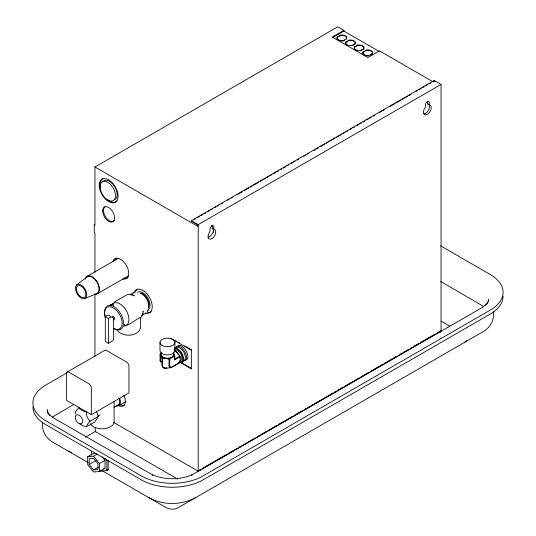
<?xml version="1.0" encoding="UTF-8"?>
<svg xmlns="http://www.w3.org/2000/svg" width="536" height="536" viewBox="0 0 536 536"><rect width="100%" height="100%" fill="white"/><g stroke="black" fill="none" stroke-linecap="round" stroke-linejoin="round"><path stroke-width="0.8" d="M85.325 437.269L95.281 431.52L95.281 427.574M213.395 232.349L213.529 229.716L213.033 228.309M161.825 352.574L160.318 353.773A7.484 4.322 0 0 0 160.137 354.162L161.912 357.994A7.484 4.322 0 0 0 162.408 358.283L165.725 358.403L169.048 359.308L169.048 365.612A4.04 2.332 -60 0 0 171.902 367.26L179.714 362.751A7.484 4.322 60 0 0 179.962 362.396L180.304 359.395L179.962 356.788A7.484 4.322 60 0 0 179.714 356.152L177.952 353.338L175.507 350.913A7.484 4.322 60 0 0 175.011 350.631L174.341 350.578M140.492 317.245C136.345 319.282 131.441 323.349 126.623 325.479M142.804 313.553L142.877 313.205L142.301 314.471M213.502 230.681L213.214 231.8A5.434 2.6 -52.7 0 1 208.075 237.368M124.633 324.829L124.861 324.32L123.95 326.324M148.378 309.587L147.353 311.684M142.013 315.101L142.228 314.766M96.353 411.253L98.443 416.372L94.939 421.879L86.577 426.71A10.82 6.057 -1.5 0 1 79.824 423.634M174.944 348.266L178.294 345.934A9.018 5.206 60 0 1 184.659 351.448A9.018 5.206 60 0 1 186.253 359.716L182.562 361.452L181.999 362.175L187.6 358.939A9.018 5.206 60 0 0 186.005 350.671A9.018 5.206 60 0 0 179.64 345.157L174.756 347.985M467.278 340.313L464.551 342.383M140.345 317.828C142.502 316.341 143.052 313.54 143.105 311.094L143.105 311.409M169.048 359.308A7.484 4.322 0 0 0 169.724 359.207L172.15 357.412L174.582 356.4A7.484 4.322 0 0 0 174.763 356.011L173.363 352.728M76.742 284.864L86.912 277.045A9.675 5.588 60 0 1 97.19 282.519A9.675 5.588 60 0 1 96.239 293.795L84.433 298.679A7.98 4.603 60 0 1 75.516 288.931A7.98 4.603 60 0 1 83.422 286.874A7.98 4.603 60 0 1 84.433 298.679M162.334 365.921L161.979 365.217A7.477 4.315 -60 0 1 161.912 364.299L161.912 357.994M94.952 272.281L94.952 233.08L94.296 232.698L94.296 224.798L94.952 225.18L94.952 166.998L337.787 26.8L343.911 30.338L343.911 31.095L379.481 51.63M343.911 30.338L332.313 37.038L367.884 57.573L379.481 50.873L432.733 81.619M332.313 37.795L343.911 31.095M337.291 37.272L340.273 35.175A4.837 2.794 0 0 1 345.285 35.838A4.837 2.794 0 0 1 346.43 38.726L346.43 39.108A4.837 2.794 0 0 0 345.285 36.214A4.837 2.794 0 0 0 340.273 35.55L337.291 37.272A4.837 2.794 0 0 0 337.868 39.765M337.291 36.897A4.837 2.794 0 0 0 338.444 39.785A4.837 2.794 0 0 0 343.449 40.448L346.43 38.726M339.925 40.749A4.837 2.794 0 0 0 343.449 40.83L344.641 40.14M347.06 45.138A4.837 2.794 0 0 1 345.914 42.25L348.896 40.146A4.837 2.794 0 0 1 353.901 40.81A4.837 2.794 0 0 1 355.046 43.704L355.046 44.079M345.914 42.25L348.896 40.528A4.837 2.794 0 0 1 355.268 43.577M345.914 41.868A4.837 2.794 0 0 0 347.06 44.763A4.837 2.794 0 0 0 352.065 45.426L355.046 43.704M354.45 44.428L352.065 45.801L352.065 45.426M354.531 47.228L357.512 45.124A4.837 2.794 0 0 1 362.517 45.788A4.837 2.794 0 0 1 363.669 48.682L363.669 49.057A4.837 2.794 0 0 0 362.517 46.17A4.837 2.794 0 0 0 357.512 45.506L354.531 47.228A4.837 2.794 0 0 0 355.676 50.116M354.531 46.846A4.837 2.794 0 0 0 355.676 49.734A4.837 2.794 0 0 0 360.688 50.397L363.669 48.682M363.073 49.399L360.688 50.779L360.688 50.397M363.287 54.237A4.837 2.794 0 0 1 363.147 52.2L366.128 50.103A4.837 2.794 0 0 1 371.14 50.766A4.837 2.794 0 0 1 372.286 53.654L370.497 55.067M363.147 52.2L366.128 50.478A4.837 2.794 0 0 1 371.14 51.141A4.837 2.794 0 0 1 372.286 54.036M372.286 53.654L369.304 55.376A4.837 2.794 0 0 1 364.299 54.712A4.837 2.794 0 0 1 363.147 51.825M86.644 276.643L118.181 258.432M94.952 166.998L197.818 226.386L197.811 224.879L191.372 221.147L191.372 220.691L434.207 80.494L441.048 84.44L441.048 331.007L198.213 471.204L113.726 422.422M194.273 219.472L195.727 218.641M197.898 217.382L199.345 216.544M200.799 215.707L202.97 214.454M204.424 213.616L205.871 212.779M207.325 211.941L209.496 210.688M210.95 209.851L212.397 209.013M214.568 207.76L216.021 206.923M217.469 206.085L218.923 205.248M221.093 203.988L222.547 203.151M227.619 200.223L229.066 199.385M231.244 198.132L232.691 197.295M237.77 194.367L242.118 191.855M244.289 190.602L248.637 188.089M250.091 187.252L252.262 185.992M253.716 185.161L258.788 182.227M260.235 181.389L262.412 180.136M263.859 179.299L265.313 178.461M266.76 177.624L268.938 176.371M270.385 175.533L271.832 174.696M274.01 173.443L275.457 172.605M276.911 171.768L278.358 170.93M280.536 169.671L281.983 168.833M283.43 168.002L285.608 166.743M287.055 165.905L288.509 165.068M290.68 163.815L292.133 162.978M293.581 162.14L295.028 161.303M297.205 160.05L298.653 159.212M303.731 156.284L305.178 155.447M307.356 154.187L308.803 153.35M313.875 150.422L318.23 147.909M320.401 146.656L324.749 144.144M326.203 143.306L328.374 142.053M329.828 141.216L331.275 140.378M332.722 139.541L334.9 138.288M336.347 137.451L338.524 136.191M339.971 135.353L341.425 134.523M342.873 133.685L345.05 132.425M346.497 131.588L347.944 130.751M350.122 129.498L351.569 128.66M353.023 127.823L354.47 126.985M356.648 125.732L358.095 124.895M359.542 124.057L361.72 122.804M363.167 121.967L364.621 121.129M366.792 119.87L368.245 119.032M369.693 118.201L371.14 117.364M373.317 116.104L374.765 115.267M379.843 112.339L384.191 109.826M389.987 106.483L394.335 103.971M395.789 103.133L400.861 100.205M402.315 99.368L404.486 98.108M405.933 97.271L407.387 96.433M408.834 95.602L411.012 94.343M416.083 91.415L417.537 90.577M418.985 89.74L421.155 88.487M422.609 87.649L424.056 86.812M426.234 85.552L427.681 84.722M429.135 83.884L430.582 83.047M432.753 81.787L434.207 80.949L434.207 80.494M191.372 220.691L198.213 224.638L441.048 84.44M97.8 293.527L128.627 275.732M114.282 302.063L126.342 295.101C128.895 293.728 131.916 294.418 134.288 295.825L134.013 295.664M110.255 305.198L113.578 303.282M130.603 294.391L133.846 292.515M105.304 316.675L108.446 318.491L110.228 317.466A4.837 2.794 -60 0 1 113.531 318.485L113.645 339.502A0.965 0.556 -60 0 1 112.962 340.688L108.446 343.295L105.304 341.479L105.304 316.675L107.079 315.65A4.837 2.794 -60 0 1 110.041 315.912M141.852 315.376L145.745 313.125M67.268 372.024L104.889 350.303M66.678 373.002L45.687 385.116A43.53 25.132 0 0 0 45.687 420.66L141.457 475.948A43.53 25.132 0 0 0 203.017 475.948L490.313 310.083A43.53 25.132 0 0 0 490.313 274.539L440.625 245.857M73.66 404.513L53.473 416.392A28.991 16.737 0 0 0 52.367 417.283M174.247 351.643L175.507 350.913M179.962 356.788L174.582 359.891A12.254 10.003 -60 0 0 174.763 359.013L179.714 356.152M170.857 338.377L191.372 350.229L191.774 350.001L184.692 345.914M179.962 362.396L171.399 367.207L170.187 366.885L169.048 365.612M91.314 414.663L91.314 388.004A3.631 2.097 60 0 0 89.412 384.044L68.42 371.924A3.631 2.097 60 0 0 66.518 373.686L66.518 400.345L91.314 414.663L128.935 392.942L128.935 366.282A3.631 2.097 60 0 0 127.032 362.323L106.041 350.202A3.631 2.097 60 0 0 104.48 350.685M86.577 426.71A10.82 2.546 -39.8 0 1 90.081 421.202L98.443 416.372M118.731 405.712L125.873 401.591M179.346 361.921L191.372 368.868L191.774 368.641L180.451 362.102M102.081 456.685L105.043 460.37L105.043 468.27L99.495 471.472L93.572 472.002L87.649 464.632L87.649 456.732L93.19 453.53L96.152 453.268M87.649 456.732L93.572 456.203L97.036 454.2M89.197 464.491L89.197 458.655L93.572 458.267L97.947 463.707L97.947 469.543L93.572 469.938L89.197 464.491L96.038 460.545M99.495 471.472L99.495 463.573L105.043 460.37M93.572 469.938L98.363 467.171M99.12 471.265L106.892 470.568L108.185 469.824L108.185 460.257M198.615 470.595L200.786 469.335M202.233 468.504L207.311 465.57M208.759 464.732L226.882 454.273M228.329 453.436L233.408 450.508M234.855 449.671L237.033 448.411M238.48 447.573L239.927 446.736M242.105 445.483L243.552 444.646M245.006 443.808L246.453 442.971M248.63 441.718L250.078 440.88M251.525 440.043L253.702 438.79M258.05 436.277L260.228 435.018M261.675 434.187L266.747 431.252M268.201 430.415L276.898 425.396M278.345 424.559L283.423 421.631M284.871 420.793L292.844 416.191M294.298 415.353L302.994 410.328M304.441 409.491L305.895 408.653M308.066 407.4L309.52 406.563M310.967 405.725L313.138 404.472M314.592 403.635L316.039 402.797M317.493 401.96L319.664 400.707M321.118 399.869L322.565 399.032M324.012 398.194L326.19 396.935M327.637 396.097L329.814 394.844M331.261 394.007L332.715 393.169M334.163 392.332L336.34 391.079M337.787 390.242L342.859 387.314M344.313 386.476L353.01 381.451M354.457 380.614L358.805 378.108M360.983 376.848L368.956 372.245M370.403 371.408L379.106 366.39M380.553 365.552L382 364.715M384.178 363.455L385.625 362.617M387.079 361.787L389.25 360.527M390.704 359.69L392.151 358.852M393.598 358.015L395.776 356.762M400.124 354.249L402.302 352.996M403.749 352.159L405.926 350.906M407.373 350.068L408.821 349.231M410.275 348.393L412.445 347.134M413.899 346.296L418.971 343.368M420.418 342.531L434.917 334.163M437.095 332.91L440.719 330.812L440.719 332.394M97.947 416.07L100.125 414.877M113.92 407.313L118.275 404.928M195.432 497.763C181.309 505.394 163.165 505.394 149.042 497.763M109.96 305.326L111.515 304.796M126.027 325.734L125.263 325.881M166.06 368.279L171.024 367.609M103.562 468.404L105.043 468.27M106.557 469.965L108.185 469.824M166.08 368.085L166.87 368.038A7.477 4.315 -60 0 1 162.408 364.581L162.408 358.283M178.696 362.698L179.714 362.751M130.965 294.827L132.345 294.968L132.003 294.854M110.892 304.723L113.712 305.011L113.156 304.944M212.035 225.502L212.531 226.909L212.035 225.502L212.102 228.303L213.288 228.966M164.096 367.977L164.8 368.212M162.174 345.452L162.2 345.465A7.45 4.301 0 0 0 174.649 343.502A7.45 4.301 0 0 0 165.477 338.263A7.45 4.301 0 0 0 162.2 345.465M427.507 101.103A2.707 1.561 -60 0 1 427.574 101.639L427.574 103.904L429.282 104.889A5.434 3.136 -60 0 1 430.314 110.992A5.434 3.136 -60 0 1 424.418 114.396A5.434 3.136 -60 0 1 425.45 107.1L425.45 104.835A2.707 1.561 -60 0 1 427.366 101.518A2.707 1.561 -60 0 1 429.282 102.624L429.282 104.889M440.813 281.5L482.527 305.815A28.991 16.737 0 0 1 483.633 306.706M441.088 321.158L449.764 326.163M212.102 228.303L213.81 229.287A5.434 3.136 -60 0 1 214.842 235.398A5.434 3.136 -60 0 1 208.946 238.795A5.434 3.136 -60 0 1 209.978 231.505L209.978 229.24A2.707 1.561 -60 0 1 211.894 225.917A2.707 1.561 -60 0 1 213.81 227.023L213.81 229.287M175.493 340.601L176.914 341.419M178.327 342.236L179.741 343.053M160.78 361.458L161.316 361.767M95.281 431.52L177.657 479.077M88.427 462.762L53.788 442.77C46.364 438.971 41.312 430.89 42.632 422.428M102.135 470.682L165.584 507.311C169.57 509.81 174.897 509.81 178.89 507.311L482.212 332.193C489.636 328.387 494.688 320.314 493.368 311.845M434.207 80.949L435.574 81.747M71.449 452.967L68.722 450.89M162.864 367.093L163.42 367.589M105.337 458.273L106.892 460.203L106.892 470.568M93.572 456.203L99.495 463.573M116.714 329.674C121.706 337.385 138.194 337.298 140.606 327.563L140.606 317.258M160.137 354.162L160.137 360.467L160.606 361.237L160.431 360.875A3.437 1.983 -60 0 1 160.318 360.078L160.318 353.773M170.006 366.671L169.838 366.302A3.437 1.983 -60 0 1 169.724 365.505L169.724 359.207M113.364 319.128L113.418 319.53A1.809 1.045 60 0 1 113.371 319.885M162.153 364.447L162.174 366.034A7.477 4.315 -60 0 0 165.57 367.998M488.517 301.869L488.604 299.175L488.356 301.366L488.598 300.374L486.996 303.751L487.512 302.954L485.757 305.004L486.373 304.348L481.784 307.785L191.613 475.07L192.19 474.822C179.6 480.048 164.867 480.048 152.278 474.822L152.861 475.07L54.216 418.361L49.627 414.924L50.243 415.581L48.488 413.531L49.004 414.335L47.403 410.951L47.644 411.943L47.396 409.752L47.483 413.283M366.128 50.103L366.128 50.478M357.512 45.124L357.512 45.506M348.896 40.146L348.896 40.528M343.449 40.448L343.449 40.83M340.273 35.175L340.273 35.55M198.213 224.638L198.213 471.204M191.372 350.229L191.372 368.868M174.89 342.39L174.89 350.618M174.763 356.011L174.763 359.013M174.582 356.4L174.582 359.891M159.996 342.43L159.996 350.658A7.45 4.301 0 0 0 168.451 354.899A7.45 4.301 0 0 0 174.629 349.505M114.094 401.491L114.094 421.819A12.094 6.981 0 0 1 103.575 428.74A12.094 6.981 0 0 1 90.316 423.628M108.446 318.491L108.446 343.295M94.952 293.969L94.952 356.527M91.341 451.232L91.341 455.218M427.574 103.904A5.434 3.136 -60 0 1 428.988 109.15A5.434 3.136 -60 0 1 423.735 113.813M117.196 200.873A13.3 7.678 60 0 1 107.053 199.285M100.406 187.768A13.3 7.678 60 0 1 102.838 178.682M102.825 181.912A10.881 6.285 60 0 1 114.175 185.851A10.881 6.285 60 0 1 114.932 199.626M112.761 261.742A11.484 6.626 60 0 1 126.349 265.387A11.484 6.626 60 0 1 122.704 278.968M123.803 395.233A10.271 5.929 60 0 1 124.553 404.486A10.271 5.929 60 0 1 118.041 405.404M124.888 404.928A10.271 5.929 60 0 1 119.749 404.419M114.671 220.343A8.462 4.884 60 0 1 105.847 217.274A8.462 4.884 60 0 1 105.257 206.568M133.752 293.219A13.3 7.678 60 0 1 149.484 297.433A13.3 7.678 60 0 1 145.269 313.171M151.199 311.805A13.3 7.678 60 0 1 146.978 312.18M135.461 292.227A13.3 7.678 60 0 1 137.343 289.145M128.057 277.655A11.484 6.626 60 0 1 124.419 277.983M114.469 260.757A11.484 6.626 60 0 1 116.098 258.091M368.433 55.878A4.837 2.794 0 0 1 366.637 55.838M364.299 55.094A4.837 2.794 0 0 1 363.723 54.692M357.164 50.699A4.837 2.794 0 0 1 356.373 50.451M348.541 45.728A4.837 2.794 0 0 1 347.757 45.473M339.134 40.495A4.837 2.794 0 0 1 338.444 40.167M32.937 406.837A43.53 25.132 0 0 0 45.687 424.606L141.457 479.894A43.53 25.132 0 0 0 203.017 479.894L490.313 314.029A43.53 25.132 0 0 0 503.063 296.261M90.081 421.202A10.82 8.596 82.2 0 1 86.189 411.688A10.82 6.057 -1.5 0 1 78.792 407.675A10.82 2.546 -39.8 0 0 75.281 413.176A10.82 8.596 82.2 0 0 75.301 414.087M119.642 398.235A8.12 4.69 60 0 1 116.158 405.94M119.086 398.282A7.216 4.167 60 0 1 117.223 405.256M174.957 348.554A7.618 4.402 60 0 1 182.629 355.991A7.618 4.402 60 0 1 179.044 362.309M175.038 348.212A7.879 4.549 60 0 1 182.97 355.911A7.879 4.549 60 0 1 179.265 362.45M176.987 347.087A7.879 4.549 60 0 1 183.714 351.998A7.879 4.549 60 0 1 184.598 360.279M174.629 350.263A6.043 3.491 60 0 1 181.041 354.45A6.043 3.491 60 0 1 179.788 361.003M174.093 354.49A6.653 3.839 0 0 1 173.028 356.782M171.071 357.914A6.653 3.839 0 0 1 167.098 358.53M164.431 358.115A6.653 3.839 0 0 1 161.524 356.433M160.807 354.892A6.653 3.839 0 0 1 161.242 353.318M173.376 352.949A6.653 3.839 0 0 1 173.872 353.7M160.974 362.316A4.04 2.332 -60 0 1 160.137 360.467M175.105 351A6.653 3.839 60 0 1 177.054 352.353M178.749 354.464A6.653 3.839 60 0 1 180.197 358.209M180.197 360.467A6.653 3.839 60 0 1 179.895 361.371M173.496 354.691A6.043 3.491 0 0 1 166.663 358.155A6.043 3.491 0 0 1 161.611 353.787M176.706 352.554A6.043 3.491 60 0 1 177.738 353.639M94.792 294.311A10.157 5.863 60 0 0 98.034 283.571L96.748 281.253A10.157 5.863 60 0 0 85.251 279.055M112.573 304.086A12.71 7.337 60 0 1 126.563 311.101A12.71 7.337 60 0 1 124.426 325.875M104.748 314.458A13.42 7.745 60 0 1 112.808 306.11A13.42 7.745 60 0 1 123.521 322.438A13.42 7.745 60 0 1 114.054 328.642M105.284 316.816A13.42 7.745 60 0 1 104.889 315.228M105.237 317.279A12.449 7.189 60 0 1 111.086 306.947A12.449 7.189 60 0 1 122.094 321.794A12.449 7.189 60 0 1 113.364 328.246M137.524 292.174A10.365 5.983 60 0 1 147.882 298.15A10.365 5.983 60 0 1 147.882 310.116M140.807 293.045A9.192 5.306 60 0 1 147.648 299.678A9.192 5.306 60 0 1 148.117 308.267M140.358 293.306A9.192 5.306 60 0 1 148.318 307.095M112.131 316.984A1.809 1.045 60 0 1 114.148 317.359A1.809 1.045 60 0 1 114.007 319.731M110.242 316.26A4.837 2.794 -60 0 1 110.383 316.669M75.382 416.278C74.203 419.842 79.938 427.145 82.571 422.388C83.743 418.817 78.008 411.521 75.382 416.278M99.227 185.262A13.3 7.678 60 0 0 113.337 202.816A13.3 7.678 60 0 0 113.337 184.002A13.3 7.678 60 0 0 99.227 185.262M100.085 186.742A10.881 6.285 60 0 0 111.629 201.101A10.881 6.285 60 0 0 111.629 185.711A10.881 6.285 60 0 0 100.085 186.742M102.651 210.936A8.462 4.884 60 0 0 111.629 222.098A8.462 4.884 60 0 0 111.629 210.132A8.462 4.884 60 0 0 102.651 210.936M76.413 289.34A6.7 3.866 60 0 0 83.904 297.527A6.7 3.866 60 0 0 83.053 287.611A6.7 3.866 60 0 0 76.413 289.34"/></g></svg>
